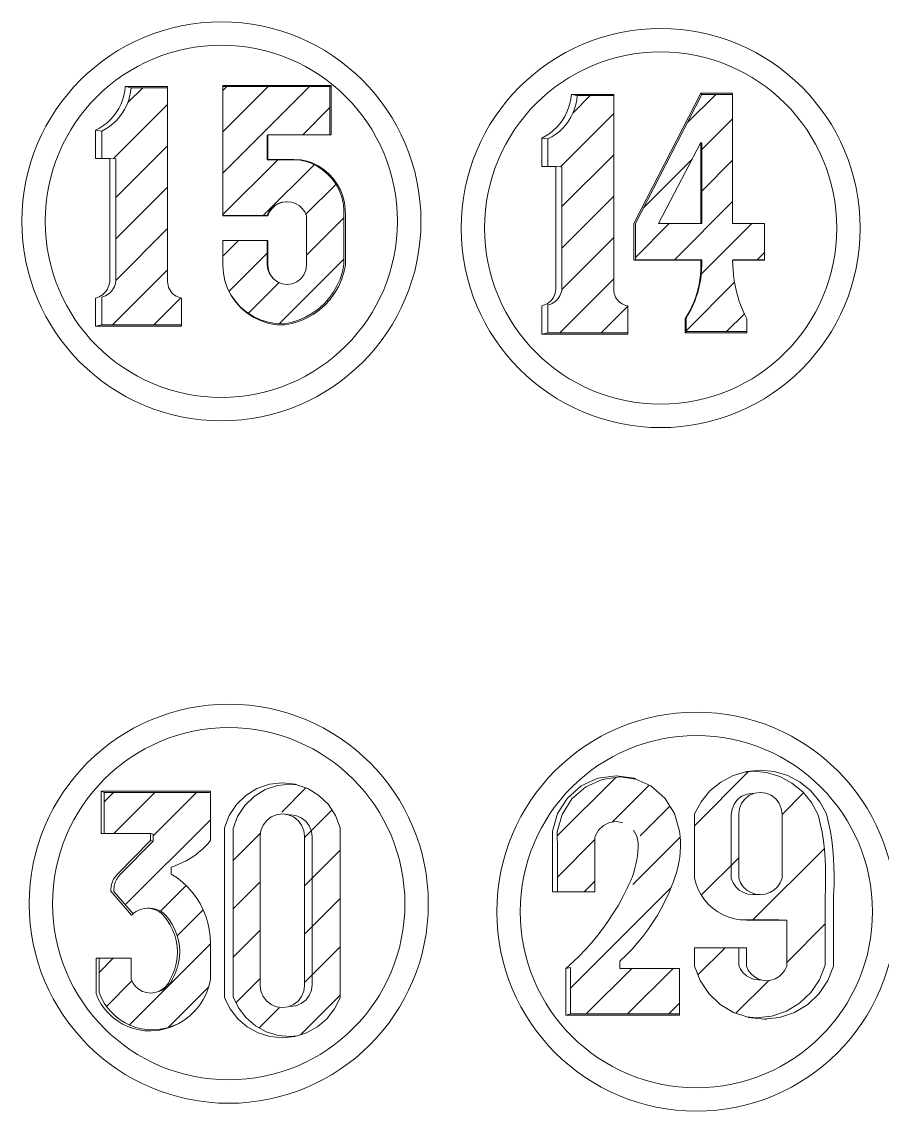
# Model space of a CAD drawing. Header units: inches. Extents: x -19 to 1866, y -551 to 977.
# Drawn here: x 653.76 to 687.64, y 933.31 to 976.21 of the extents above; entities that cross this region are included whole.
import ezdxf

# ---------------------------------------------------------------- set-up
doc = ezdxf.new("R2010")
doc.units = ezdxf.units.IN
doc.header["$MEASUREMENT"] = 0
pattern_1 = [(45, (161.5053, 1514.6777), (-0.8148213, 0.8148213), [])]

msp = doc.modelspace()

# ---------------------------------------------------------------- hatches: boundary and pattern name
at = {"lineweight": 20}
h = msp.add_hatch(dxfattribs=at)
h.set_pattern_fill('ANSI31', color=256, scale=9.218651)
h.set_pattern_definition(pattern_1)
h.paths.add_polyline_path([(659.907, 965.375), (659.837, 965.408), (659.772, 965.449), (659.712, 965.497), (659.658, 965.553), (659.611, 965.614), (659.572, 965.68), (659.541, 965.751), (659.518, 965.824), (659.505, 965.9), (659.5, 965.977), (659.5, 973.617), (658.066, 973.617), (658.045, 973.439), (658.008, 973.263), (657.957, 973.091), (657.89, 972.924), (657.81, 972.763), (657.715, 972.61), (657.608, 972.466), (657.489, 972.331), (657.358, 972.208), (657.217, 972.096), (657.067, 971.997), (656.909, 971.911), (656.909, 970.829), (657.222, 970.829), (657.459, 970.811), (657.459, 966.007), (657.449, 965.933), (657.432, 965.86), (657.406, 965.79), (657.374, 965.722), (657.334, 965.659), (657.288, 965.599), (657.236, 965.545), (657.179, 965.497), (657.117, 965.455), (657.051, 965.42), (656.981, 965.392), (656.909, 965.371), (656.909, 964.272), (660.055, 964.272), (660.055, 965.335), (659.98, 965.35)])
h = msp.add_hatch(dxfattribs=at)
h.set_pattern_fill('ANSI31', color=256, scale=9.218651)
h.set_pattern_definition(pattern_1)
h.paths.add_polyline_path([(665.977, 970.026), (665.801, 970.216), (665.604, 970.384), (665.387, 970.526), (665.155, 970.64), (664.953, 970.71), (664.718, 970.759), (664.44, 970.779), (663.42, 970.779), (663.42, 971.766), (665.893, 971.766), (665.893, 973.665), (661.677, 973.665), (661.677, 968.58), (663.42, 968.58), (663.487, 968.732), (663.585, 968.866), (663.708, 968.977), (663.852, 969.061), (664.01, 969.112), (664.193, 969.131), (664.377, 969.112), (664.536, 969.06), (664.682, 968.976), (664.806, 968.864), (664.905, 968.728), (664.973, 968.574), (664.973, 966.631), (664.947, 966.434), (664.871, 966.25), (664.749, 966.091), (664.591, 965.97), (664.407, 965.894), (664.21, 965.868), (664.012, 965.894), (663.828, 965.97), (663.655, 966.103), (663.521, 966.278), (663.445, 966.46), (663.42, 966.656), (663.42, 967.603), (661.677, 967.603), (661.677, 966.631), (661.698, 966.317), (661.76, 966.008), (661.852, 965.744), (661.993, 965.466), (662.169, 965.208), (662.378, 964.977), (662.616, 964.775), (662.879, 964.607), (663.161, 964.475), (663.459, 964.383), (663.766, 964.33), (664.078, 964.319), (664.369, 964.376), (664.653, 964.464), (664.925, 964.581), (665.184, 964.727), (665.425, 964.899), (665.647, 965.096), (665.847, 965.316), (666.022, 965.555), (666.171, 965.812), (666.291, 966.083), (666.383, 966.365), (666.443, 966.656), (666.443, 968.58), (666.442, 968.839), (666.409, 969.096), (666.345, 969.346), (666.251, 969.588), (666.127, 969.815)])
h = msp.add_hatch(dxfattribs=at)
h.set_pattern_fill('ANSI31', color=256, scale=9.218651)
h.set_pattern_definition(pattern_1)
h.paths.add_polyline_path([(677.475, 965.066), (677.405, 965.099), (677.34, 965.14), (677.28, 965.189), (677.226, 965.244), (677.179, 965.305), (677.14, 965.371), (677.109, 965.442), (677.087, 965.515), (677.073, 965.591), (677.068, 965.668), (677.068, 973.309), (675.634, 973.309), (675.613, 973.13), (675.577, 972.954), (675.525, 972.782), (675.459, 972.615), (675.378, 972.454), (675.284, 972.301), (675.176, 972.157), (675.057, 972.022), (674.927, 971.899), (674.786, 971.787), (674.636, 971.688), (674.478, 971.602), (674.478, 970.52), (674.79, 970.52), (675.028, 970.503), (675.028, 965.699), (675.018, 965.624), (675, 965.552), (674.975, 965.481), (674.942, 965.414), (674.903, 965.35), (674.857, 965.291), (674.805, 965.237), (674.747, 965.188), (674.685, 965.146), (674.619, 965.111), (674.55, 965.083), (674.478, 965.062), (674.478, 963.963), (677.623, 963.963), (677.623, 965.026), (677.548, 965.042)])
h = msp.add_hatch(dxfattribs=at)
h.set_pattern_fill('ANSI31', color=256, scale=9.218651)
h.set_pattern_definition([(45, (161.5053, 1514.6777), (-0.8148213, 0.8148213), [])])
h.paths.add_polyline_path([(681.748, 973.356), (680.532, 973.356), (677.921, 968.271), (677.921, 966.844), (680.532, 966.844), (680.532, 966.631), (680.528, 966.448), (680.515, 966.266), (680.493, 966.085), (680.462, 965.905), (680.423, 965.726), (680.375, 965.55), (680.318, 965.376), (680.254, 965.206), (680.18, 965.038), (680.099, 964.875), (680.01, 964.715), (679.913, 964.56), (679.913, 964.01), (682.303, 964.01), (682.303, 964.518), (682.217, 964.698), (682.137, 964.881), (682.064, 965.067), (681.999, 965.255), (681.941, 965.446), (681.891, 965.639), (681.848, 965.834), (681.813, 966.03), (681.785, 966.228), (681.765, 966.426), (681.753, 966.625), (681.748, 966.844), (682.997, 966.844), (682.997, 968.265), (681.748, 968.265)])
h.paths.add_polyline_path([(680.499, 971.458), (680.532, 971.432), (680.532, 968.271), (680.499, 968.265), (678.834, 968.265)], flags=16)
h = msp.add_hatch(dxfattribs=at)
h.set_pattern_fill('ANSI31', color=256, scale=17)
h.set_pattern_definition([(45, (-271.363, 1829.1205), (-1.502602, 1.502602), [])])
h.paths.add_polyline_path([(685.393, 941.84), (685.4, 941.969), (685.41, 942.286), (685.411, 942.603), (685.405, 942.921), (685.391, 943.238), (685.365, 943.61), (685.325, 943.957), (685.269, 944.302), (685.198, 944.644), (685.111, 944.983), (684.853, 945.463), (684.507, 945.884), (684.085, 946.23), (683.604, 946.486), (683.082, 946.644), (682.539, 946.697), (682.213, 946.665), (681.767, 946.53), (681.281, 946.271), (680.856, 945.923), (680.506, 945.498), (680.245, 945.013), (680.245, 942.48), (680.308, 942.252), (680.397, 942.033), (680.509, 941.824), (680.645, 941.63), (680.801, 941.452), (680.977, 941.293), (681.169, 941.155), (681.376, 941.04), (681.594, 940.948), (681.822, 940.882), (682.055, 940.842), (682.093, 940.84), (683.566, 940.84), (683.878, 940.829), (683.878, 939.026), (683.808, 938.866), (683.705, 938.725), (683.575, 938.608), (683.424, 938.521), (683.258, 938.467), (683.085, 938.448), (682.911, 938.467), (682.608, 938.501), (682.444, 938.554), (682.294, 938.641), (682.166, 938.757), (682.064, 938.896), (681.994, 939.054), (681.994, 939.747), (680.245, 939.747), (680.245, 939.026), (680.471, 938.452), (680.815, 937.941), (681.261, 937.516), (681.788, 937.198), (682.302, 937.024), (682.68, 936.983), (683.287, 937.049), (683.865, 937.244), (684.387, 937.56), (684.829, 937.981), (685.169, 938.487), (685.393, 939.054)])
h.paths.add_polyline_path([(683.514, 942.147), (683.375, 942.017), (683.212, 941.92), (683.031, 941.859), (682.842, 941.839), (682.652, 941.859), (682.472, 941.92), (682.308, 942.017), (682.169, 942.147), (682.062, 942.304), (681.99, 942.48), (681.99, 945.013), (682.019, 945.233), (682.104, 945.439), (682.239, 945.615), (682.416, 945.751), (682.621, 945.836), (682.842, 945.865), (683.062, 945.836), (683.268, 945.751), (683.444, 945.615), (683.58, 945.439), (683.665, 945.233), (683.694, 945.013), (683.694, 942.48), (683.622, 942.304)], flags=16)
h = msp.add_hatch(dxfattribs=at)
h.set_pattern_fill('ANSI31', color=256, scale=10.758676)
h.set_pattern_definition([(45, (-129.9302, 1608.0064), (-0.9509416, 0.9509416), [])])
h.paths.add_polyline_path([(662.081, 944.439), (662.081, 937.808), (662.296, 937.373), (662.593, 936.99), (662.962, 936.674), (663.386, 936.439), (663.849, 936.294), (664.332, 936.245), (664.598, 936.272), (664.976, 936.39), (665.405, 936.628), (665.777, 936.947), (666.077, 937.334), (666.294, 937.773), (666.294, 944.469), (666.114, 944.953), (665.832, 945.385), (665.462, 945.745), (665.022, 946.016), (664.59, 946.165), (664.332, 946.193), (663.824, 946.137), (663.34, 945.971), (662.905, 945.703), (662.539, 945.346), (662.26, 944.918)])
h.paths.add_polyline_path([(664.894, 937.843), (664.151, 937.273), (663.228, 937.656), (663.148, 938.264), (663.148, 944.564), (663.891, 945.133), (664.234, 944.991), (664.625, 944.947), (664.894, 944.297)], flags=16)
h = msp.add_hatch(dxfattribs=at)
h.set_pattern_fill('ANSI31', color=256, scale=9.218651)
h.set_pattern_definition([(45, (39.4364, 1514.6777), (-0.8148213, 0.8148213), [])])
h.paths.add_polyline_path([(679.661, 938.934), (677.304, 938.934), (677.304, 939.211), (677.544, 939.441), (677.775, 939.68), (677.996, 939.929), (678.207, 940.186), (678.406, 940.452), (678.595, 940.726), (678.772, 941.008), (678.938, 941.296), (679.091, 941.591), (679.232, 941.892), (679.361, 942.199), (679.404, 942.318), (679.477, 942.511), (679.54, 942.706), (679.592, 942.905), (679.634, 943.106), (679.665, 943.309), (679.686, 943.514), (679.696, 943.719), (679.695, 943.925), (679.683, 944.13), (679.661, 944.334), (679.463, 945.03), (679.076, 945.64), (678.531, 946.116), (677.94, 946.388), (677.322, 946.477), (676.614, 946.375), (675.963, 946.076), (675.424, 945.604), (675.04, 944.999), (674.844, 944.311), (674.851, 943.595), (674.851, 941.947), (676.326, 941.947), (676.326, 944.113), (676.465, 944.373), (676.656, 944.56), (676.895, 944.679), (677.158, 944.72), (677.322, 944.693), (677.422, 944.679), (677.426, 944.677), (677.584, 944.652), (677.82, 944.534), (678.009, 944.35), (678.133, 944.117), (678.18, 943.857), (678.181, 943.689), (678.173, 943.522), (678.157, 943.356), (678.133, 943.19), (678.101, 943.026), (678.061, 942.864), (678.013, 942.703), (677.958, 942.546), (677.895, 942.391), (677.824, 942.239), (677.746, 942.065), (677.585, 941.746), (677.413, 941.433), (677.228, 941.126), (677.033, 940.826), (676.826, 940.535), (676.608, 940.251), (676.38, 939.975), (676.142, 939.708), (675.894, 939.45), (675.637, 939.202), (675.37, 938.963), (675.37, 937.14), (679.661, 937.14)])
h = msp.add_hatch(dxfattribs=at)
h.set_pattern_fill('ANSI31', color=256, scale=9.218651)
h.set_pattern_definition([(45, (121.7357, 1487.4167), (-0.8148213, 0.8148213), [])])
h.paths.add_polyline_path([(661.19, 945.862), (657.005, 945.862), (657.005, 944.241), (658.83, 944.241), (658.929, 944.213), (658.929, 943.938), (657.638, 942.634), (657.558, 942.541), (657.523, 942.491), (657.491, 942.438), (657.463, 942.383), (657.439, 942.326), (657.419, 942.268), (657.403, 942.208), (657.392, 942.148), (657.381, 942.025), (657.382, 941.963), (658.141, 941.079), (658.165, 941.103), (658.26, 941.172), (658.364, 941.227), (658.474, 941.267), (658.589, 941.291), (658.705, 941.299), (658.806, 941.3), (658.922, 941.291), (659.035, 941.267), (659.144, 941.228), (659.247, 941.173), (659.341, 941.105), (659.424, 941.025), (659.565, 940.851), (659.687, 940.664), (659.789, 940.465), (659.87, 940.256), (659.929, 940.04), (659.964, 939.819), (659.977, 939.596), (659.966, 939.372), (659.932, 939.151), (659.875, 938.935), (659.796, 938.726), (659.696, 938.526), (659.624, 938.378), (659.525, 938.247), (659.4, 938.14), (659.257, 938.06), (659.161, 938.027), (659.003, 937.977), (658.838, 937.961), (658.673, 937.977), (658.514, 938.027), (658.369, 938.108), (658.244, 938.217), (658.143, 938.349), (658.071, 938.498), (658.071, 939.331), (656.803, 939.331), (656.803, 937.976), (656.893, 937.765), (657.005, 937.564), (657.137, 937.376), (657.287, 937.202), (657.454, 937.045), (657.637, 936.906), (657.833, 936.786), (658.04, 936.687), (658.257, 936.61), (658.48, 936.556), (658.707, 936.524), (658.937, 936.516), (659.213, 936.539), (659.485, 936.594), (659.749, 936.679), (659.945, 936.767), (660.154, 936.893), (660.376, 937.063), (660.578, 937.258), (660.755, 937.475), (660.907, 937.71), (661.031, 937.962), (661.126, 938.225), (661.19, 938.498), (661.19, 939.916), (661.178, 940.189), (661.143, 940.46), (661.085, 940.727), (661.004, 940.988), (660.902, 941.241), (660.778, 941.484), (660.633, 941.716), (660.47, 941.935), (660.288, 942.139), (660.09, 942.326), (659.876, 942.496), (659.648, 942.647), (659.648, 942.925), (659.797, 942.975), (659.944, 943.031), (660.087, 943.096), (660.228, 943.167), (660.364, 943.245), (660.497, 943.329), (660.625, 943.42), (660.748, 943.517), (660.867, 943.621), (660.98, 943.73), (661.088, 943.844), (661.19, 943.964)])

# ---------------------------------------------------------------- linework, layer by layer
for p, q in [((665.893, 973.665), (665.893, 971.766)), ((680.532, 973.356), (681.748, 973.356)), ((656.909, 971.911), (656.909, 970.829)), ((663.446, 971.766), (663.446, 970.795)), ((674.478, 971.602), (674.478, 970.52)), ((680.499, 968.265), (680.499, 971.458)), ((664.21, 969.129), (664.377, 969.112)), ((664.377, 969.112), (664.536, 969.06)), ((664.536, 969.06), (664.682, 968.976)), ((664.682, 968.976), (664.806, 968.864)), ((664.806, 968.864), (664.905, 968.728)), ((661.677, 968.58), (663.42, 968.58)), ((664.905, 968.728), (664.973, 968.574)), ((664.973, 968.574), (664.973, 966.631)), ((664.947, 966.434), (664.871, 966.25)), ((664.973, 966.631), (664.947, 966.434)), ((663.828, 965.97), (663.67, 966.091)), ((664.012, 965.894), (663.828, 965.97)), ((664.21, 965.868), (664.012, 965.894)), ((664.407, 965.894), (664.21, 965.868)), ((664.591, 965.97), (664.407, 965.894)), ((664.749, 966.091), (664.591, 965.97)), ((664.871, 966.25), (664.749, 966.091)), ((656.909, 964.272), (660.055, 964.272)), ((674.478, 963.963), (677.623, 963.963)), ((656.887, 945.907), (656.887, 944.241)), ((657.005, 945.862), (657.005, 944.241)), ((656.887, 944.241), (657.005, 944.241)), ((657.005, 944.241), (658.83, 944.241)), ((658.83, 944.241), (658.929, 944.213)), ((658.929, 944.213), (658.929, 943.938)), ((659.161, 938.027), (659.003, 937.977))]:
    msp.add_line(p, q, dxfattribs=at)
for points in [[(656.666, 964.224), (660.055, 964.224), (660.055, 964.272), (660.055, 965.335), (659.98, 965.35), (659.907, 965.375), (659.837, 965.408), (659.772, 965.449), (659.712, 965.497), (659.658, 965.553), (659.611, 965.614), (659.572, 965.68), (659.541, 965.751), (659.518, 965.824), (659.505, 965.9), (659.5, 965.977), (659.5, 973.617), (659.5, 973.662), (657.834, 973.662), (657.813, 973.482), (657.776, 973.304), (657.724, 973.13), (657.657, 972.961), (657.575, 972.799), (657.48, 972.645), (657.372, 972.499), (657.251, 972.363), (657.12, 972.238), (656.977, 972.126), (656.826, 972.025), (656.666, 971.939), (656.666, 970.829), (656.909, 970.829), (657.222, 970.829), (657.222, 965.977), (657.212, 965.902), (657.194, 965.829), (657.168, 965.757), (657.135, 965.689), (657.095, 965.625), (657.049, 965.565), (656.997, 965.511), (656.939, 965.462), (656.876, 965.419), (656.809, 965.384), (656.739, 965.356), (656.666, 965.335), (656.666, 964.224), (656.909, 964.272), (656.909, 965.371), (656.981, 965.392), (657.051, 965.42), (657.117, 965.455), (657.179, 965.497), (657.236, 965.545), (657.288, 965.599), (657.334, 965.659), (657.374, 965.722), (657.406, 965.79), (657.432, 965.86), (657.449, 965.933), (657.459, 966.007), (657.459, 970.811), (657.222, 970.829)], [(656.666, 971.939), (656.909, 971.911), (657.067, 971.997), (657.217, 972.096), (657.358, 972.208), (657.489, 972.331), (657.608, 972.466), (657.715, 972.61), (657.81, 972.763), (657.89, 972.924), (657.957, 973.091), (658.008, 973.263), (658.045, 973.439), (658.066, 973.617)], [(657.834, 973.662), (658.066, 973.617), (659.5, 973.617)], [(665.945, 973.709), (661.677, 973.709), (661.677, 973.665)], [(663.446, 968.574), (661.677, 968.574), (661.677, 968.58), (661.677, 973.665), (665.893, 973.665), (665.945, 973.709), (665.945, 971.766), (665.893, 971.766), (663.446, 971.766), (663.42, 971.741), (663.42, 970.779), (663.446, 970.795), (664.477, 970.795), (664.758, 970.775), (664.995, 970.725), (665.198, 970.655), (665.433, 970.54), (665.652, 970.396), (665.851, 970.227), (666.028, 970.035), (666.181, 969.822)], [(674.235, 963.916), (677.623, 963.916), (677.623, 963.963), (677.623, 965.026), (677.548, 965.042), (677.475, 965.066), (677.405, 965.099), (677.34, 965.14), (677.28, 965.189), (677.226, 965.244), (677.179, 965.305), (677.14, 965.371), (677.109, 965.442), (677.087, 965.515), (677.073, 965.591), (677.068, 965.668), (677.068, 973.309), (677.068, 973.353), (675.403, 973.353), (675.381, 973.173), (675.345, 972.995), (675.292, 972.821), (675.225, 972.653), (675.144, 972.49), (675.049, 972.336), (674.94, 972.19), (674.82, 972.054), (674.688, 971.93), (674.546, 971.817), (674.394, 971.717), (674.235, 971.63), (674.235, 970.52), (674.478, 970.52), (674.79, 970.52), (674.79, 965.668), (674.78, 965.593), (674.762, 965.52), (674.736, 965.449), (674.704, 965.38), (674.664, 965.316), (674.617, 965.256), (674.565, 965.202), (674.507, 965.153), (674.444, 965.111), (674.378, 965.075), (674.307, 965.047), (674.235, 965.026), (674.235, 963.916), (674.478, 963.963), (674.478, 965.062), (674.55, 965.083), (674.619, 965.111), (674.685, 965.146), (674.747, 965.188), (674.805, 965.237), (674.857, 965.291), (674.903, 965.35), (674.942, 965.414), (674.975, 965.481), (675, 965.552), (675.018, 965.624), (675.028, 965.699), (675.028, 970.503), (674.79, 970.52)], [(674.235, 971.63), (674.478, 971.602), (674.636, 971.688), (674.786, 971.787), (674.927, 971.899), (675.057, 972.022), (675.176, 972.157), (675.284, 972.301), (675.378, 972.454), (675.459, 972.615), (675.525, 972.782), (675.577, 972.954), (675.613, 973.13), (675.634, 973.309)], [(675.403, 973.353), (675.634, 973.309), (677.068, 973.309)], [(677.862, 966.825), (677.862, 968.265), (680.499, 973.401)], [(681.748, 966.825), (682.997, 966.825), (682.997, 966.844), (682.997, 968.265), (681.748, 968.265), (681.748, 973.356), (681.748, 973.401), (680.499, 973.401), (680.532, 973.356), (677.921, 968.271), (677.921, 966.844)], [(663.42, 970.779), (664.44, 970.779), (664.718, 970.759), (664.953, 970.71), (665.155, 970.64), (665.387, 970.526), (665.604, 970.384), (665.801, 970.216), (665.977, 970.026), (666.127, 969.815), (666.251, 969.588), (666.345, 969.346), (666.409, 969.096), (666.442, 968.839), (666.443, 968.58), (666.443, 966.656), (666.383, 966.365), (666.291, 966.083), (666.171, 965.812), (666.022, 965.555), (665.847, 965.316), (665.647, 965.096), (665.425, 964.899), (665.184, 964.727), (664.925, 964.581), (664.653, 964.464), (664.369, 964.376), (664.078, 964.319), (663.766, 964.33), (663.459, 964.383), (663.161, 964.475), (662.879, 964.607), (662.616, 964.775), (662.378, 964.977), (662.169, 965.208), (661.993, 965.466), (661.852, 965.744)], [(661.76, 966.008), (661.852, 965.744), (661.863, 965.711), (662.005, 965.43), (662.183, 965.17), (662.394, 964.936), (662.635, 964.732), (662.9, 964.563), (663.186, 964.43), (663.486, 964.336), (663.797, 964.283), (664.111, 964.272), (664.405, 964.329), (664.692, 964.418), (664.967, 964.537), (665.228, 964.684), (665.472, 964.858), (665.696, 965.057), (665.897, 965.278), (666.074, 965.52), (666.225, 965.779), (666.346, 966.053), (666.438, 966.338), (666.5, 966.631), (666.5, 968.574), (666.499, 968.836), (666.466, 969.095), (666.401, 969.349), (666.305, 969.592), (666.181, 969.822)], [(663.549, 966.25), (663.472, 966.434), (663.446, 966.631), (663.446, 967.603), (663.42, 967.603), (661.677, 967.603), (661.677, 966.631), (661.698, 966.317), (661.76, 966.008)], [(663.549, 966.25), (663.67, 966.091), (663.641, 966.121), (663.521, 966.278), (663.445, 966.46), (663.42, 966.656), (663.42, 967.603)], [(680.499, 966.825), (677.862, 966.825), (677.921, 966.844), (680.532, 966.844)], [(682.997, 966.844), (681.769, 966.844), (681.748, 966.825), (681.753, 966.625), (681.765, 966.426), (681.785, 966.228), (681.813, 966.03), (681.848, 965.834), (681.891, 965.639), (681.941, 965.446), (681.999, 965.255), (682.064, 965.067), (682.137, 964.881), (682.217, 964.698), (682.303, 964.518), (682.303, 964.01), (682.303, 963.963), (679.875, 963.963), (679.875, 964.518), (679.972, 964.675), (680.062, 964.836), (680.144, 965.001), (680.218, 965.17), (680.284, 965.343), (680.341, 965.518), (680.389, 965.696), (680.429, 965.876), (680.46, 966.058), (680.482, 966.241), (680.495, 966.425), (680.499, 966.61)], [(680.499, 966.61), (680.499, 966.825), (680.532, 966.844), (680.532, 966.631), (680.528, 966.448), (680.515, 966.266), (680.493, 966.085), (680.462, 965.905), (680.423, 965.726), (680.375, 965.55), (680.318, 965.376), (680.254, 965.206), (680.18, 965.038), (680.099, 964.875), (680.01, 964.715), (679.913, 964.56), (679.913, 964.01)], [(679.875, 963.963), (679.913, 964.01), (682.303, 964.01)], [(674.662, 941.947), (674.662, 943.611), (674.655, 944.334), (674.854, 945.03), (675.241, 945.64), (675.785, 946.116), (676.442, 946.419), (677.158, 946.522), (677.874, 946.419), (677.94, 946.388), (678.531, 946.116), (679.076, 945.64), (679.463, 945.03), (679.661, 944.334), (679.683, 944.13), (679.695, 943.925), (679.696, 943.719), (679.686, 943.514), (679.665, 943.309), (679.634, 943.106), (679.592, 942.905), (679.54, 942.706), (679.477, 942.511), (679.404, 942.318), (679.361, 942.199), (679.232, 941.892), (679.091, 941.591), (678.938, 941.296), (678.772, 941.008), (678.595, 940.726), (678.406, 940.452), (678.207, 940.186), (677.996, 939.929), (677.775, 939.68), (677.544, 939.441), (677.304, 939.211), (677.304, 938.934), (679.661, 938.934), (679.661, 937.14), (679.661, 937.092), (675.187, 937.092)], [(681.767, 946.53), (681.281, 946.271), (680.856, 945.923), (680.506, 945.498), (680.245, 945.013), (680.245, 942.48), (680.308, 942.252), (680.397, 942.033), (680.509, 941.824), (680.645, 941.63), (680.801, 941.452), (680.977, 941.293), (681.169, 941.155), (681.376, 941.04), (681.594, 940.948), (681.822, 940.882), (682.055, 940.842), (682.093, 940.84), (682.291, 940.829), (683.878, 940.829)], [(681.767, 946.53), (682.213, 946.665), (682.294, 946.69), (682.842, 946.744), (683.39, 946.69), (683.917, 946.53), (684.402, 946.271), (684.828, 945.923), (685.178, 945.498), (685.439, 945.013), (685.527, 944.671), (685.599, 944.325), (685.655, 943.977), (685.695, 943.626), (685.721, 943.25), (685.736, 942.93), (685.742, 942.61), (685.74, 942.289), (685.731, 941.969), (685.723, 941.839), (685.723, 939.026), (685.498, 938.452), (685.154, 937.941), (684.708, 937.516), (684.18, 937.198), (683.597, 937), (683.085, 936.945)], [(682.302, 937.024), (682.68, 936.983), (683.287, 937.049), (683.865, 937.244), (684.387, 937.56), (684.829, 937.981), (685.169, 938.487), (685.393, 939.054), (685.393, 941.84), (685.4, 941.969), (685.41, 942.286), (685.411, 942.603), (685.405, 942.921), (685.391, 943.238), (685.365, 943.61), (685.325, 943.957), (685.269, 944.302), (685.198, 944.644), (685.111, 944.983), (684.853, 945.463), (684.507, 945.884), (684.085, 946.23), (683.604, 946.486), (683.082, 946.644), (682.539, 946.697), (682.213, 946.665)], [(664.598, 936.272), (664.332, 936.245), (663.849, 936.294), (663.386, 936.439), (662.962, 936.674), (662.593, 936.99), (662.296, 937.373), (662.081, 937.808), (662.081, 944.439), (662.26, 944.918), (662.539, 945.346), (662.905, 945.703), (663.34, 945.971), (663.824, 946.137), (664.332, 946.193), (664.59, 946.165)], [(674.851, 941.947), (674.851, 943.595), (674.844, 944.311), (675.04, 944.999), (675.424, 945.604), (675.963, 946.076), (676.614, 946.375), (677.322, 946.477), (677.94, 946.388)], [(660.376, 937.063), (660.578, 937.258), (660.755, 937.475), (660.907, 937.71), (661.031, 937.962), (661.126, 938.225), (661.19, 938.498), (661.19, 939.916), (661.178, 940.189), (661.143, 940.46), (661.085, 940.727), (661.004, 940.988), (660.902, 941.241), (660.778, 941.484), (660.633, 941.716), (660.47, 941.935), (660.288, 942.139), (660.09, 942.326), (659.876, 942.496), (659.648, 942.647), (659.648, 942.925), (659.797, 942.975), (659.944, 943.031), (660.087, 943.096), (660.228, 943.167), (660.364, 943.245), (660.497, 943.329), (660.625, 943.42), (660.748, 943.517), (660.867, 943.621), (660.98, 943.73), (661.088, 943.844), (661.19, 943.964), (661.19, 945.862)], [(682.539, 945.827), (682.321, 945.798), (682.117, 945.714), (681.943, 945.58), (681.808, 945.405), (681.724, 945.201), (681.695, 944.983), (681.695, 942.476), (681.767, 942.301), (681.874, 942.146), (682.011, 942.017), (682.173, 941.92), (682.352, 941.86), (682.539, 941.84), (682.842, 941.839), (683.031, 941.859), (683.212, 941.92), (683.375, 942.017), (683.514, 942.147), (683.622, 942.304), (683.694, 942.48), (683.694, 945.013)], [(683.694, 945.013), (683.665, 945.233), (683.58, 945.439), (683.444, 945.615), (683.268, 945.751), (683.062, 945.836), (682.842, 945.865), (682.621, 945.836), (682.416, 945.751), (682.239, 945.615), (682.104, 945.439), (682.019, 945.233), (681.99, 945.013), (681.99, 942.48), (682.062, 942.304), (682.169, 942.147), (682.308, 942.017), (682.472, 941.92), (682.652, 941.859), (682.842, 941.839)], [(664.332, 937.43), (664.556, 937.459), (664.764, 937.546), (664.943, 937.683), (665.08, 937.862), (665.167, 938.07), (665.196, 938.294), (665.196, 944.116), (665.167, 944.34), (665.08, 944.548), (664.943, 944.727), (664.764, 944.864), (664.556, 944.951), (664.332, 944.98), (664.021, 945.016), (663.795, 944.986), (663.585, 944.899), (663.404, 944.76), (663.265, 944.579), (663.178, 944.369), (663.148, 944.143), (663.148, 938.264)], [(663.148, 938.264), (663.178, 938.038), (663.265, 937.827), (663.404, 937.647), (663.585, 937.508), (663.795, 937.421), (664.021, 937.391), (664.247, 937.421), (664.457, 937.508), (664.638, 937.647), (664.777, 937.827), (664.864, 938.038), (664.894, 938.264), (664.894, 944.143), (664.864, 944.369), (664.777, 944.579), (664.638, 944.76), (664.457, 944.899), (664.247, 944.986), (664.021, 945.016)], [(674.662, 941.947), (674.851, 941.947), (676.328, 941.947), (676.328, 944.066), (676.341, 944.14), (676.466, 944.375), (676.658, 944.562), (676.896, 944.681), (677.16, 944.722), (677.325, 944.695), (677.424, 944.681), (677.428, 944.679)], [(658.83, 943.964), (657.526, 942.647), (657.445, 942.553), (657.41, 942.502), (657.378, 942.449), (657.35, 942.393), (657.326, 942.336), (657.305, 942.277), (657.289, 942.217), (657.277, 942.156), (657.267, 942.032), (657.268, 941.97), (658.081, 941.022), (658.141, 941.079), (658.165, 941.103), (658.26, 941.172), (658.364, 941.227), (658.474, 941.267), (658.589, 941.291), (658.705, 941.299)], [(658.83, 944.241), (658.83, 943.964), (658.929, 943.938), (657.638, 942.634), (657.558, 942.541), (657.523, 942.491), (657.491, 942.438), (657.463, 942.383), (657.439, 942.326), (657.419, 942.268), (657.403, 942.208), (657.392, 942.148), (657.381, 942.025), (657.382, 941.963), (658.141, 941.079)], [(677.852, 944.373), (677.977, 944.138), (678.025, 943.875), (678.025, 943.706), (678.017, 943.538), (678.001, 943.37), (677.977, 943.203), (677.944, 943.037), (677.904, 942.873), (677.856, 942.711), (677.8, 942.552), (677.736, 942.395), (677.665, 942.242), (677.586, 942.067), (677.424, 941.744), (677.249, 941.428), (677.063, 941.118), (676.865, 940.815), (676.657, 940.521), (676.437, 940.234), (676.207, 939.956), (675.966, 939.686), (675.716, 939.426), (675.456, 939.175), (675.187, 938.934), (675.187, 937.092), (675.37, 937.14), (679.661, 937.14)], [(683.085, 938.448), (683.258, 938.467), (683.424, 938.521), (683.575, 938.608), (683.705, 938.725), (683.808, 938.866), (683.878, 939.026), (683.878, 940.829), (683.566, 940.84), (682.093, 940.84)], [(682.984, 936.934), (682.372, 937), (682.302, 937.024), (681.788, 937.198), (681.261, 937.516), (680.815, 937.941), (680.471, 938.452), (680.245, 939.026), (680.245, 939.747), (681.994, 939.747), (682.291, 939.747), (682.291, 939.026), (682.362, 938.866), (682.465, 938.725), (682.594, 938.608), (682.745, 938.521), (682.911, 938.467)], [(683.085, 938.448), (682.911, 938.467), (682.608, 938.501), (682.444, 938.554), (682.294, 938.641), (682.166, 938.757), (682.064, 938.896), (681.994, 939.054), (681.994, 939.747)], [(659.003, 937.977), (658.838, 937.961), (658.673, 937.977), (658.514, 938.027), (658.369, 938.108), (658.244, 938.217), (658.143, 938.349), (658.071, 938.498), (658.071, 939.331), (656.803, 939.331), (656.683, 939.331), (656.683, 937.943), (656.774, 937.73), (656.887, 937.527), (657.02, 937.337), (657.172, 937.162), (657.341, 937.003), (657.525, 936.862), (657.723, 936.741), (657.932, 936.642), (658.151, 936.564), (658.376, 936.509), (658.606, 936.477), (658.838, 936.469), (659.117, 936.492), (659.392, 936.547), (659.658, 936.633), (659.914, 936.749), (659.945, 936.767), (660.154, 936.893), (660.376, 937.063)], [(656.803, 939.331), (656.803, 937.976), (656.893, 937.765), (657.005, 937.564), (657.137, 937.376), (657.287, 937.202), (657.454, 937.045), (657.637, 936.906), (657.833, 936.786), (658.04, 936.687), (658.257, 936.61), (658.48, 936.556), (658.707, 936.524), (658.937, 936.516), (659.213, 936.539), (659.485, 936.594), (659.749, 936.679), (659.945, 936.767)], [(675.187, 938.934), (675.37, 938.963), (675.37, 937.14)]]:
    msp.add_lwpolyline(points, dxfattribs=at)
for points in [[(678.834, 968.265), (680.499, 971.458), (680.532, 971.432), (680.532, 968.271), (680.499, 968.265)], [(663.446, 968.574), (663.515, 968.728), (663.613, 968.864), (663.738, 968.976), (663.883, 969.06), (664.043, 969.112), (664.21, 969.129), (664.175, 969.129), (664.01, 969.112), (663.852, 969.061), (663.708, 968.977), (663.585, 968.866), (663.487, 968.732), (663.42, 968.58)], [(665.777, 936.947), (665.405, 936.628), (664.976, 936.39), (664.598, 936.272), (664.509, 936.244), (664.021, 936.194), (663.533, 936.244), (663.066, 936.39), (662.637, 936.628), (662.265, 936.947), (661.965, 937.334), (661.748, 937.773), (661.748, 944.469), (661.928, 944.953), (662.21, 945.385), (662.58, 945.745), (663.02, 946.016), (663.508, 946.184), (664.021, 946.241), (664.534, 946.184), (664.59, 946.165), (665.022, 946.016), (665.462, 945.745), (665.832, 945.385), (666.114, 944.953), (666.294, 944.469), (666.294, 937.773), (666.077, 937.334)], [(657.005, 945.862), (661.19, 945.862), (661.19, 945.907), (656.887, 945.907)], [(658.922, 941.291), (658.806, 941.3), (658.705, 941.299), (658.822, 941.291), (658.937, 941.267), (659.047, 941.227), (659.151, 941.172), (659.246, 941.103), (659.33, 941.022), (659.472, 940.846), (659.596, 940.657), (659.699, 940.456), (659.78, 940.245), (659.839, 940.027), (659.876, 939.804), (659.888, 939.579), (659.877, 939.353), (659.843, 939.13), (659.786, 938.911), (659.706, 938.7), (659.604, 938.498), (659.532, 938.349), (659.431, 938.217), (659.306, 938.108), (659.161, 938.027), (659.257, 938.06), (659.4, 938.14), (659.525, 938.247), (659.624, 938.378), (659.696, 938.526), (659.796, 938.726), (659.875, 938.935), (659.932, 939.151), (659.966, 939.372), (659.977, 939.596), (659.964, 939.819), (659.929, 940.04), (659.87, 940.256), (659.789, 940.465), (659.687, 940.664), (659.565, 940.851), (659.424, 941.025), (659.341, 941.105), (659.247, 941.173), (659.144, 941.228), (659.035, 941.267)], [(683.085, 936.934), (683.085, 936.945), (682.984, 936.934)]]:
    msp.add_lwpolyline(points, close=True, dxfattribs=at)
for centre, radius in [((661.619, 968.356), 7.858), ((678.915, 968.089), 7.858), ((661.619, 968.356), 6.936), ((678.915, 968.089), 6.936), ((661.909, 941.478), 7.858), ((680.322, 941.165), 7.858), ((661.909, 941.478), 6.936), ((680.322, 941.165), 6.936)]:
    msp.add_circle(centre, radius, dxfattribs=at)

doc.saveas('drawing.dxf')
